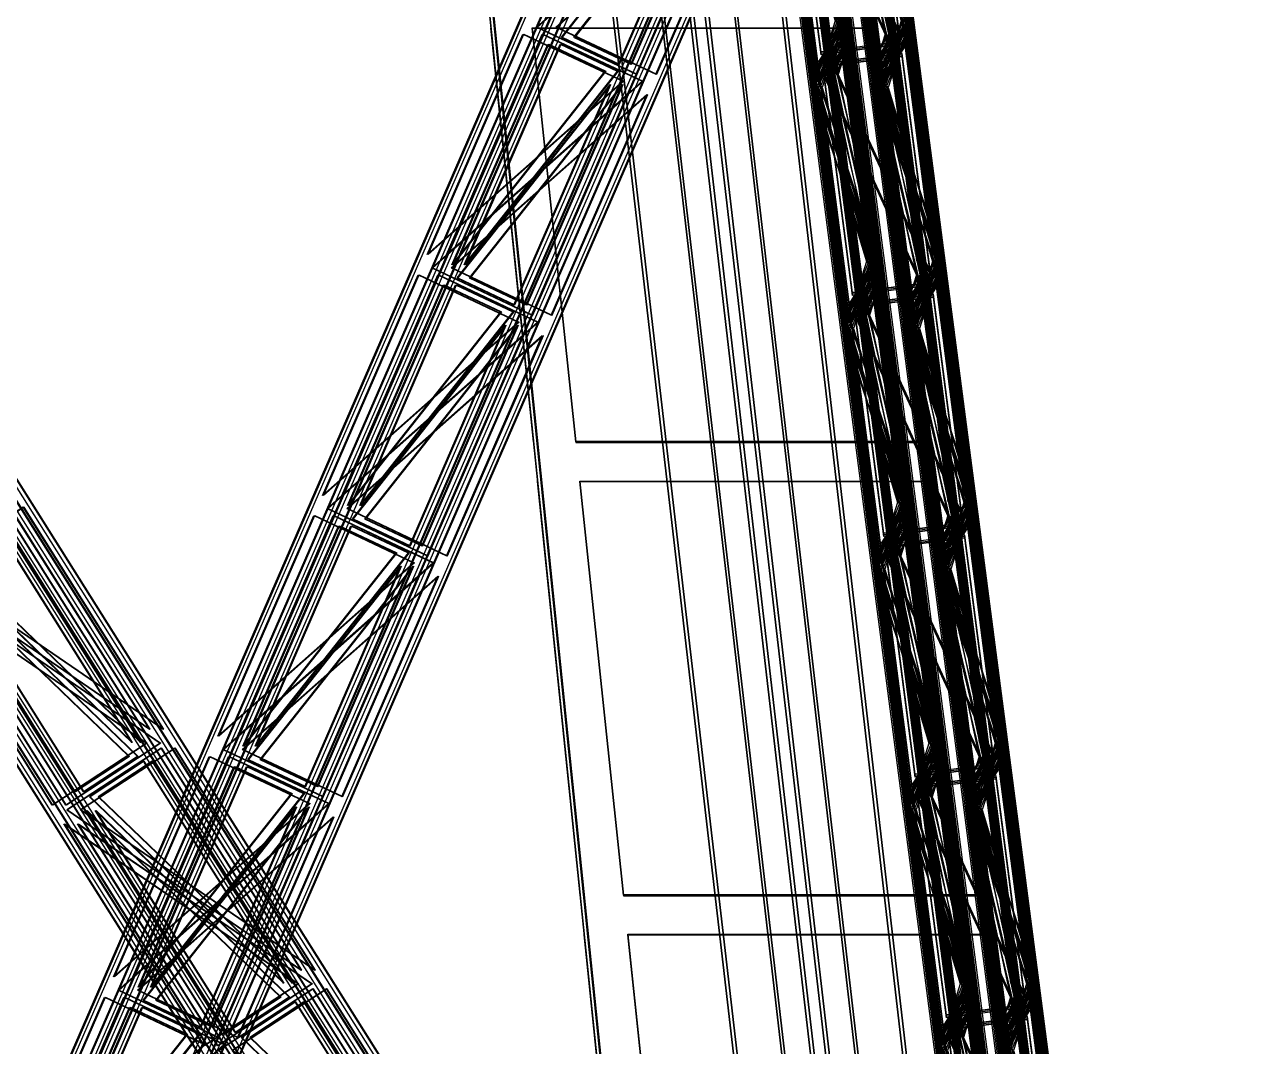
# Model space of a CAD drawing. Header units: millimetres. Extents: x -48000 to 1060615, y -2000 to 333000.
# Drawn here: x 9499 to 14971, y 99368 to 103968 of the extents above; entities that cross this region are included whole.
import ezdxf

# ---------------------------------------------------------------- set-up
doc = ezdxf.new("R2010")
doc.units = ezdxf.units.MM
doc.layers.add('D-STR-STRC', color=7, linetype='Continuous', lineweight=25)

msp = doc.modelspace()

# ---------------------------------------------------------------- linework, layer by layer
at = {"layer": 'D-STR-STRC'}
for points in [[(14906.58, 93173.03), (14379.35, 92826.97), (6195.96, 105826.97), (6723.19, 106173.03)], [(14909.81, 93173.03), (14382.59, 92826.97), (6199.2, 105826.97), (6726.43, 106173.03)], [(14968.11, 93173.03), (14440.88, 92826.97), (6257.5, 105826.97), (6784.72, 106173.03)], [(14971.35, 93173.03), (14444.12, 92826.97), (6260.74, 105826.97), (6787.96, 106173.03)], [(14573.15, 93173.03), (14464.17, 92826.97), (12772.75, 105826.97), (12881.72, 106173.03)], [(14588.82, 93173.03), (14479.84, 92826.97), (12788.42, 105826.97), (12897.39, 106173.03)], [(14870.85, 93173.03), (14761.88, 92826.97), (13070.46, 105826.97), (13179.43, 106173.03)], [(14886.52, 93173.03), (14777.55, 92826.97), (13086.13, 105826.97), (13195.1, 106173.03)], [(7012.57, 93132.14), (7570.95, 92867.86), (13217.2, 105867.86), (12658.82, 106132.14)], [(7017.17, 93132.14), (7575.54, 92867.86), (13221.79, 105867.86), (12663.42, 106132.14)], [(7099.81, 93132.14), (7658.18, 92867.86), (13304.43, 105867.86), (12746.06, 106132.14)], [(7104.4, 93132.14), (7662.77, 92867.86), (13309.02, 105867.86), (12750.65, 106132.14)], [(14605.71, 93132.14), (14438.44, 92867.86), (12747.02, 105867.86), (12914.29, 106132.14)], [(14592.21, 93146.75), (14448.82, 92853.25), (12757.4, 105853.25), (12900.79, 106146.75)], [(14621.04, 93132.14), (14453.77, 92867.86), (12762.35, 105867.86), (12929.62, 106132.14)], [(14581.64, 93160.39), (14457.24, 92839.61), (12765.82, 105839.61), (12890.21, 106160.39)], [(14607.7, 93146.75), (14464.3, 92853.25), (12772.88, 105853.25), (12916.27, 106146.75)], [(14597.23, 93160.39), (14472.83, 92839.61), (12781.41, 105839.61), (12905.8, 106160.39)], [(14896.93, 93132.14), (14729.66, 92867.86), (13038.23, 105867.86), (13205.5, 106132.14)], [(14886.39, 93146.75), (14743, 92853.25), (13051.58, 105853.25), (13194.97, 106146.75)], [(14912.25, 93132.14), (14744.98, 92867.86), (13053.56, 105867.86), (13220.83, 106132.14)], [(14877.87, 93160.39), (14753.47, 92839.61), (13062.05, 105839.61), (13186.44, 106160.39)], [(14901.88, 93146.75), (14758.48, 92853.25), (13067.06, 105853.25), (13210.45, 106146.75)], [(14893.46, 93160.39), (14769.06, 92839.61), (13077.64, 105839.61), (13202.03, 106160.39)], [(14827.09, 93113.55), (14481.1, 92886.45), (6297.71, 105886.45), (6643.7, 106113.55)], [(14830.33, 93113.55), (14484.34, 92886.45), (6300.95, 105886.45), (6646.94, 106113.55)], [(14866.36, 93113.55), (14520.37, 92886.45), (6336.98, 105886.45), (6682.97, 106113.55)], [(14869.6, 93113.55), (14523.61, 92886.45), (6340.22, 105886.45), (6686.21, 106113.55)], [(7124.33, 93086.72), (7490.76, 92913.28), (13137.01, 105913.28), (12770.58, 106086.72)], [(7128.92, 93086.72), (7495.35, 92913.28), (13141.6, 105913.28), (12775.17, 106086.72)], [(7180, 93086.72), (7546.43, 92913.28), (13192.68, 105913.28), (12826.25, 106086.72)], [(7184.59, 93086.72), (7551.02, 92913.28), (13197.27, 105913.28), (12830.84, 106086.72)], [(14266.66, 97922.7), (12217.92, 97922.7), (11379.41, 106080.58), (13213.32, 106080.58)], [(14266.66, 97921.06), (12217.92, 97921.06), (11379.41, 106078.94), (13213.32, 106078.94)], [(12217.92, 97919.01), (14266.66, 97919.01), (13213.32, 106076.89), (11379.41, 106076.89)], [(12233.84, 97922.7), (12233.84, 97922.7), (11395.32, 106080.58), (11395.32, 106080.58)], [(14629.65, 93086.72), (14519.88, 92913.28), (12828.46, 105913.28), (12938.23, 106086.72)], [(14620.79, 93096.3), (14526.69, 92903.7), (12835.27, 105903.7), (12929.37, 106096.3)], [(14613.85, 93105.26), (14532.21, 92894.74), (12840.79, 105894.74), (12922.43, 106105.26)], [(14644.98, 93086.72), (14535.21, 92913.28), (12843.78, 105913.28), (12953.55, 106086.72)], [(14608.28, 93113.55), (14536.77, 92886.45), (12845.34, 105886.45), (12916.85, 106113.55)], [(14636.27, 93096.3), (14542.17, 92903.7), (12850.75, 105903.7), (12944.85, 106096.3)], [(14629.44, 93105.26), (14547.81, 92894.74), (12856.38, 105894.74), (12938.02, 106105.26)], [(14623.95, 93113.55), (14552.43, 92886.45), (12861.01, 105886.45), (12932.52, 106113.55)], [(14815.49, 93086.72), (14705.72, 92913.28), (13014.3, 105913.28), (13124.07, 106086.72)], [(14808.52, 93096.3), (14714.42, 92903.7), (13023, 105903.7), (13117.1, 106096.3)], [(14830.82, 93086.72), (14721.05, 92913.28), (13029.62, 105913.28), (13139.39, 106086.72)], [(14802.89, 93105.26), (14721.26, 92894.74), (13029.83, 105894.74), (13111.47, 106105.26)], [(14798.26, 93113.55), (14726.75, 92886.45), (13035.33, 105886.45), (13106.84, 106113.55)], [(14824.01, 93096.3), (14729.91, 92903.7), (13038.48, 105903.7), (13132.58, 106096.3)], [(14818.48, 93105.26), (14736.85, 92894.74), (13045.42, 105894.74), (13127.06, 106105.26)], [(14813.93, 93113.55), (14742.42, 92886.45), (13050.99, 105886.45), (13122.51, 106113.55)], [(14250.79, 97919.01), (14250.79, 97919.01), (13197.46, 106076.89), (13197.46, 106076.89)], [(12849.21, 97953.16), (13253.15, 98046.84), (12325.54, 106046.84), (11921.61, 105953.16)], [(13253.15, 98046.84), (12849.21, 97953.16), (11921.61, 105953.16), (12325.54, 106046.84)], [(13270.12, 98046.84), (13074.43, 98001.46), (12146.82, 106001.46), (12342.51, 106046.84)], [(13074.43, 98001.46), (13270.12, 98046.84), (12342.51, 106046.84), (12146.82, 106001.46)], [(13617, 98046.84), (13213.06, 97953.16), (12285.45, 105953.16), (12689.39, 106046.84)], [(13213.06, 97953.16), (13617, 98046.84), (12689.39, 106046.84), (12285.45, 105953.16)], [(13253.15, 98046.84), (13270.12, 98046.84), (12342.51, 106046.84), (12325.54, 106046.84)], [(13270.12, 98046.84), (13253.15, 98046.84), (12325.54, 106046.84), (12342.51, 106046.84)], [(13404.34, 98001.46), (13600.03, 98046.84), (12672.42, 106046.84), (12476.73, 106001.46)], [(13600.03, 98046.84), (13404.34, 98001.46), (12476.73, 106001.46), (12672.42, 106046.84)], [(13600.03, 98046.84), (13617, 98046.84), (12689.39, 106046.84), (12672.42, 106046.84)], [(13617, 98046.84), (13600.03, 98046.84), (12672.42, 106046.84), (12689.39, 106046.84)], [(14893.52, 93035.41), (14457.18, 92978.87), (12765.76, 105978.87), (13202.09, 106035.41)], [(14893.52, 93035.41), (14457.18, 92978.87), (12765.76, 105978.87), (13202.09, 106035.41)], [(14893.52, 93034.37), (14457.18, 92977.84), (12765.76, 105977.84), (13202.09, 106034.37)], [(14893.52, 93034.37), (14457.18, 92977.84), (12765.76, 105977.84), (13202.09, 106034.37)], [(14893.51, 93028.38), (14457.19, 92971.62), (12765.76, 105971.62), (13202.09, 106028.38)], [(14893.52, 93022.16), (14457.18, 92965.63), (12765.76, 105965.63), (13202.09, 106022.16)], [(14893.52, 93022.16), (14457.18, 92965.63), (12765.76, 105965.63), (13202.09, 106022.16)], [(14893.52, 93021.13), (14457.18, 92964.59), (12765.76, 105964.59), (13202.09, 106021.13)], [(14893.52, 93021.13), (14457.18, 92964.59), (12765.76, 105964.59), (13202.09, 106021.13)], [(12866.18, 97953.16), (12849.21, 97953.16), (11921.61, 105953.16), (11938.58, 105953.16)], [(12849.21, 97953.16), (12866.18, 97953.16), (11938.58, 105953.16), (11921.61, 105953.16)], [(13061.87, 97998.54), (12866.18, 97953.16), (11938.58, 105953.16), (12134.26, 105998.54)], [(12866.18, 97953.16), (13061.87, 97998.54), (12134.26, 105998.54), (11938.58, 105953.16)], [(13391.78, 97998.54), (13061.87, 97998.54), (12134.26, 105998.54), (12464.17, 105998.54)], [(13061.87, 97998.54), (13391.78, 97998.54), (12464.17, 105998.54), (12134.26, 105998.54)], [(13074.43, 98001.46), (13404.34, 98001.46), (12476.73, 106001.46), (12146.82, 106001.46)], [(13404.34, 98001.46), (13074.43, 98001.46), (12146.82, 106001.46), (12476.73, 106001.46)], [(13196.09, 97953.16), (13391.78, 97998.54), (12464.17, 105998.54), (12268.48, 105953.16)], [(13391.78, 97998.54), (13196.09, 97953.16), (12268.48, 105953.16), (12464.17, 105998.54)], [(13213.06, 97953.16), (13196.09, 97953.16), (12268.48, 105953.16), (12285.45, 105953.16)], [(13196.09, 97953.16), (13213.06, 97953.16), (12285.45, 105953.16), (12268.48, 105953.16)], [(13435, 103935.35), (13306.92, 104919.72), (12994.54, 104879.25)], [(13435, 103935.35), (13306.92, 104919.72), (12994.54, 104879.25)], [(13435, 103934.31), (13306.92, 104918.68), (12994.54, 104878.21)], [(13435, 103934.31), (13306.92, 104918.68), (12994.54, 104878.21)], [(13434.97, 103928.45), (13306.92, 104912.62), (12994.55, 104871.98)], [(13435, 103922.1), (13306.92, 104906.48), (12994.54, 104866.01)], [(13435, 103922.1), (13306.92, 104906.48), (12994.54, 104866.01)], [(13435, 103921.06), (13306.92, 104905.44), (12994.54, 104864.97)], [(13435, 103921.06), (13306.92, 104905.44), (12994.54, 104864.97)], [(13396.16, 103885.03), (13083.79, 103844.56), (12955.71, 104828.94)], [(13396.16, 103885.03), (13083.79, 103844.56), (12955.71, 104828.94)], [(13396.16, 103883.99), (13083.79, 103843.52), (12955.71, 104827.9)], [(13396.16, 103883.99), (13083.79, 103843.52), (12955.71, 104827.9)], [(13396.16, 103871.79), (13083.79, 103831.32), (12955.71, 104815.69)], [(13396.16, 103871.79), (13083.79, 103831.32), (12955.71, 104815.69)], [(13396.16, 103870.75), (13083.79, 103830.28), (12955.71, 104814.65)], [(13396.16, 103870.75), (13083.79, 103830.28), (12955.71, 104814.65)], [(13396.15, 103878.02), (13083.79, 103837.38), (12955.74, 104821.55)], [(11914.57, 103910), (12171.95, 103788.18), (12602.91, 104780.44)], [(11919.16, 103910), (12176.54, 103788.18), (12607.5, 104780.44)], [(11970.24, 103910), (12227.62, 103788.18), (12658.58, 104780.44)], [(11974.84, 103910), (12232.21, 103788.18), (12663.17, 104780.44)], [(13194.66, 103910), (13117.56, 103788.18), (12988.45, 104780.44)], [(13189.05, 103915.09), (13122.95, 103779.81), (12993.56, 104774.28)], [(13184.71, 103919.78), (13127.37, 103771.92), (12997.68, 104768.72)], [(13181.28, 103924.06), (13131.05, 103764.54), (13001.04, 104763.76)], [(13209.98, 103910), (13132.88, 103788.18), (13003.78, 104780.44)], [(13204.53, 103915.09), (13138.44, 103779.81), (13009.05, 104774.28)], [(13200.3, 103919.78), (13142.96, 103771.92), (13013.27, 104768.72)], [(13196.94, 103924.06), (13146.72, 103764.54), (13016.71, 104763.76)], [(13380.5, 103910), (13303.4, 103788.18), (13174.29, 104780.44)], [(13376.78, 103915.09), (13310.69, 103779.81), (13181.3, 104774.28)], [(13373.75, 103919.78), (13316.42, 103771.92), (13186.72, 104768.72)], [(13395.82, 103910), (13318.72, 103788.18), (13189.62, 104780.44)], [(13371.26, 103924.06), (13321.03, 103764.54), (13191.02, 104763.76)], [(13392.26, 103915.09), (13326.17, 103779.81), (13196.78, 104774.28)], [(13389.35, 103919.78), (13332.01, 103771.92), (13202.31, 104768.72)], [(13386.93, 103924.06), (13336.7, 103764.54), (13206.69, 104763.76)], [(11802.82, 103955.42), (12252.13, 103742.76), (12683.1, 104735.01)], [(11807.41, 103955.42), (12256.73, 103742.76), (12687.69, 104735.01)], [(11890.06, 103955.42), (12339.37, 103742.76), (12770.34, 104735.01)], [(11894.65, 103955.42), (12343.96, 103742.76), (12774.93, 104735.01)], [(13170.72, 103955.42), (13036.12, 103742.76), (12907.02, 104735.01)], [(13160.47, 103965.54), (13045.08, 103729.37), (12915.69, 104723.83)], [(13186.05, 103955.42), (13051.45, 103742.76), (12922.34, 104735.01)], [(13152.5, 103974.92), (13052.4, 103716.79), (12922.7, 104713.59)], [(13146.14, 103983.54), (13058.46, 103705.06), (12928.45, 104704.28)], [(13175.95, 103965.54), (13060.57, 103729.37), (12931.18, 104723.83)], [(13168.09, 103974.92), (13067.99, 103716.79), (12938.3, 104713.59)], [(13161.81, 103983.54), (13074.12, 103705.06), (12944.12, 104704.28)], [(13461.93, 103955.42), (13327.33, 103742.76), (13198.23, 104735.01)], [(13454.65, 103965.54), (13339.26, 103729.37), (13209.87, 104723.83)], [(13477.26, 103955.42), (13342.66, 103742.76), (13213.56, 104735.01)], [(13448.73, 103974.92), (13348.63, 103716.79), (13218.94, 104713.59)], [(13470.13, 103965.54), (13354.75, 103729.37), (13225.36, 104723.83)], [(13443.85, 103983.54), (13356.16, 103705.06), (13226.16, 104704.28)], [(13464.32, 103974.92), (13364.22, 103716.79), (13234.53, 104713.59)], [(13459.52, 103983.54), (13371.83, 103705.06), (13241.82, 104704.28)], [(11789.52, 102088.93), (11789.52, 102088.93), (11598.17, 103950.54), (11598.17, 103950.54)], [(11805.44, 102090.57), (11805.44, 102090.57), (11614.09, 103952.17), (11614.09, 103952.17)], [(11979.86, 102088.67), (13538.23, 102088.67), (13302.61, 103950.8), (11783.65, 103950.8)], [(11979.86, 102086.62), (13538.23, 102086.62), (13302.61, 103948.75), (11783.65, 103948.75)], [(13538.2, 102090.57), (11979.83, 102090.57), (11783.68, 103952.17), (13302.64, 103952.17)], [(13538.2, 102088.93), (11979.83, 102088.93), (11783.68, 103950.54), (13302.64, 103950.54)], [(13306.3, 102942.83), (13176.91, 103937.3), (13061.53, 103701.13)], [(13297.13, 102953.08), (13167.44, 103949.88), (13067.34, 103691.75)], [(13289.83, 102962.39), (13159.83, 103961.6), (13072.14, 103683.13)], [(13321.78, 102942.83), (13192.39, 103937.3), (13077.01, 103701.13)], [(13312.72, 102953.08), (13183.03, 103949.88), (13082.93, 103691.75)], [(13305.5, 102962.39), (13175.49, 103961.6), (13087.81, 103683.13)], [(13600.48, 102942.83), (13471.09, 103937.3), (13355.7, 103701.13)], [(13593.36, 102953.08), (13463.67, 103949.88), (13363.57, 103691.75)], [(13587.54, 102962.39), (13457.53, 103961.6), (13369.84, 103683.13)], [(13615.96, 102942.83), (13486.57, 103937.3), (13371.19, 103701.13)], [(13608.95, 102953.08), (13479.26, 103949.88), (13379.16, 103691.75)], [(13603.21, 102962.39), (13473.2, 103961.6), (13385.51, 103683.13)], [(13712.67, 102086.62), (13712.67, 102086.62), (13472.24, 103948.75), (13472.24, 103948.75)], [(13728.54, 102088.67), (13728.54, 102088.67), (13488.11, 103950.8), (13488.11, 103950.8)], [(11310.84, 102931.65), (11741.8, 103923.91), (12191.12, 103711.25)], [(11315.43, 102931.65), (11746.39, 103923.91), (12195.71, 103711.25)], [(11398.08, 102931.65), (11829.04, 103923.91), (12278.35, 103711.25)], [(11402.67, 102931.65), (11833.63, 103923.91), (12282.95, 103711.25)], [(11422.59, 102886.23), (11853.56, 103878.49), (12110.93, 103756.67)], [(11427.18, 102886.23), (11858.15, 103878.49), (12115.52, 103756.67)], [(11478.26, 102886.23), (11909.23, 103878.49), (12166.6, 103756.67)], [(11482.86, 102886.23), (11913.82, 103878.49), (12171.19, 103756.67)], [(13318.1, 102931.65), (13189, 103923.91), (13054.4, 103711.25)], [(13333.43, 102931.65), (13204.32, 103923.91), (13069.73, 103711.25)], [(13342.04, 102886.23), (13212.93, 103878.49), (13135.83, 103756.67)], [(13334.88, 102892.39), (13205.49, 103886.86), (13139.39, 103751.57)], [(13329.34, 102897.94), (13199.65, 103894.75), (13142.31, 103746.88)], [(13324.97, 102902.91), (13194.96, 103902.12), (13144.73, 103742.61)], [(13357.36, 102886.23), (13228.26, 103878.49), (13151.16, 103756.67)], [(13350.36, 102892.39), (13220.97, 103886.86), (13154.88, 103751.57)], [(13344.94, 102897.94), (13215.24, 103894.75), (13157.9, 103746.88)], [(13340.63, 102902.91), (13210.63, 103902.12), (13160.4, 103742.61)], [(13527.88, 102886.23), (13398.78, 103878.49), (13321.67, 103756.67)], [(13522.61, 102892.39), (13393.22, 103886.86), (13327.13, 103751.57)], [(13518.39, 102897.94), (13388.69, 103894.75), (13331.35, 103746.88)], [(13514.95, 102902.91), (13384.94, 103902.12), (13334.71, 103742.61)], [(13543.2, 102886.23), (13414.1, 103878.49), (13337, 103756.67)], [(13538.09, 102892.39), (13408.7, 103886.86), (13342.61, 103751.57)], [(13609.31, 102931.65), (13480.21, 103923.91), (13345.61, 103711.25)], [(13533.98, 102897.94), (13404.28, 103894.75), (13346.95, 103746.88)], [(13530.62, 102902.91), (13400.61, 103902.12), (13350.38, 103742.61)], [(13624.64, 102931.65), (13495.54, 103923.91), (13360.94, 103711.25)], [(13575.95, 102852.01), (13447.87, 103836.39), (13135.49, 103795.92)], [(13575.95, 102852.01), (13447.87, 103836.39), (13135.49, 103795.92)], [(13575.95, 102850.97), (13447.87, 103835.35), (13135.49, 103794.88)], [(13575.95, 102850.97), (13447.87, 103835.35), (13135.49, 103794.88)], [(13575.95, 102838.77), (13447.87, 103823.14), (13135.49, 103782.67)], [(13575.95, 102838.77), (13447.87, 103823.14), (13135.49, 103782.67)], [(13575.95, 102837.73), (13447.87, 103822.11), (13135.49, 103781.63)], [(13575.95, 102837.73), (13447.87, 103822.11), (13135.49, 103781.63)], [(13575.92, 102845.12), (13447.87, 103829.29), (13135.51, 103788.65)], [(13537.12, 102801.7), (13224.74, 102761.23), (13096.66, 103745.6)], [(13537.12, 102801.7), (13224.74, 102761.23), (13096.66, 103745.6)], [(13537.12, 102800.66), (13224.74, 102760.19), (13096.66, 103744.56)], [(13537.12, 102800.66), (13224.74, 102760.19), (13096.66, 103744.56)], [(13537.12, 102788.46), (13224.74, 102747.98), (13096.66, 103732.36)], [(13537.12, 102788.46), (13224.74, 102747.98), (13096.66, 103732.36)], [(13537.12, 102787.42), (13224.74, 102746.95), (13096.66, 103731.32)], [(13537.12, 102787.42), (13224.74, 102746.95), (13096.66, 103731.32)], [(13537.1, 102794.69), (13224.74, 102754.05), (13096.69, 103738.22)], [(11444.05, 102826.66), (11701.43, 102704.85), (12132.39, 103697.1)], [(11448.64, 102826.66), (11706.02, 102704.85), (12136.98, 103697.1)], [(11499.72, 102826.66), (11757.1, 102704.85), (12188.06, 103697.1)], [(11504.32, 102826.66), (11761.69, 102704.85), (12192.65, 103697.1)], [(13335.61, 102826.66), (13258.51, 102704.85), (13129.41, 103697.1)], [(13330, 102831.76), (13263.9, 102696.48), (13134.51, 103690.95)], [(13325.66, 102836.45), (13268.33, 102688.59), (13138.63, 103685.39)], [(13322.23, 102840.72), (13272, 102681.21), (13141.99, 103680.42)], [(13350.94, 102826.66), (13273.83, 102704.85), (13144.73, 103697.1)], [(13345.48, 102831.76), (13279.39, 102696.48), (13150, 103690.95)], [(13341.26, 102836.45), (13283.92, 102688.59), (13154.22, 103685.39)], [(13337.9, 102840.72), (13287.67, 102681.21), (13157.66, 103680.42)], [(13521.45, 102826.66), (13444.35, 102704.85), (13315.25, 103697.1)], [(13517.73, 102831.76), (13451.64, 102696.48), (13322.25, 103690.95)], [(13514.71, 102836.45), (13457.37, 102688.59), (13327.67, 103685.39)], [(13536.78, 102826.66), (13459.68, 102704.85), (13330.57, 103697.1)], [(13512.21, 102840.72), (13461.98, 102681.21), (13331.98, 103680.42)], [(13533.22, 102831.76), (13467.12, 102696.48), (13337.73, 103690.95)], [(13530.3, 102836.45), (13472.96, 102688.59), (13343.27, 103685.39)], [(13527.88, 102840.72), (13477.65, 102681.21), (13347.64, 103680.42)], [(11332.3, 102872.09), (11781.61, 102659.42), (12212.58, 103651.68)], [(11336.89, 102872.09), (11786.2, 102659.42), (12217.17, 103651.68)], [(11419.54, 102872.09), (11868.85, 102659.42), (12299.81, 103651.68)], [(11424.13, 102872.09), (11873.44, 102659.42), (12304.41, 103651.68)], [(13311.67, 102872.09), (13177.07, 102659.42), (13047.97, 103651.68)], [(13301.42, 102882.21), (13186.04, 102646.03), (13056.65, 103640.5)], [(13327, 102872.09), (13192.4, 102659.42), (13063.3, 103651.68)], [(13293.45, 102891.58), (13193.35, 102633.45), (13063.66, 103630.25)], [(13287.1, 102900.2), (13199.41, 102621.73), (13069.4, 103620.94)], [(13316.9, 102882.21), (13201.52, 102646.03), (13072.13, 103640.5)], [(13309.04, 102891.58), (13208.94, 102633.45), (13079.25, 103630.25)], [(13302.76, 102900.2), (13215.08, 102621.73), (13085.07, 103620.94)], [(13602.88, 102872.09), (13468.29, 102659.42), (13339.18, 103651.68)], [(13595.6, 102882.21), (13480.22, 102646.03), (13350.83, 103640.5)], [(13618.21, 102872.09), (13483.61, 102659.42), (13354.51, 103651.68)], [(13589.68, 102891.58), (13489.58, 102633.45), (13359.89, 103630.25)], [(13611.08, 102882.21), (13495.7, 102646.03), (13366.31, 103640.5)], [(13584.8, 102900.2), (13497.11, 102621.73), (13367.11, 103620.94)], [(13605.27, 102891.58), (13505.17, 102633.45), (13375.48, 103630.25)], [(13600.47, 102900.2), (13512.78, 102621.73), (13382.78, 103620.94)], [(10840.32, 101848.32), (11271.28, 102840.58), (11720.6, 102627.91)], [(10844.91, 101848.32), (11275.87, 102840.58), (11725.19, 102627.91)], [(10927.56, 101848.32), (11358.52, 102840.58), (11807.83, 102627.91)], [(10932.15, 101848.32), (11363.11, 102840.58), (11812.43, 102627.91)], [(13459.05, 101848.32), (13329.95, 102840.58), (13195.35, 102627.91)], [(13447.25, 101859.5), (13317.86, 102853.97), (13202.48, 102617.79)], [(13438.08, 101869.75), (13308.39, 102866.55), (13208.29, 102608.42)], [(13474.38, 101848.32), (13345.28, 102840.58), (13210.68, 102627.91)], [(13430.79, 101879.06), (13300.78, 102878.27), (13213.09, 102599.8)], [(13462.74, 101859.5), (13333.35, 102853.97), (13217.96, 102617.79)], [(13453.67, 101869.75), (13323.98, 102866.55), (13223.88, 102608.42)], [(13446.45, 101879.06), (13316.45, 102878.27), (13228.76, 102599.8)], [(13750.27, 101848.32), (13621.16, 102840.58), (13486.56, 102627.91)], [(13741.43, 101859.5), (13612.04, 102853.97), (13496.66, 102617.79)], [(13765.59, 101848.32), (13636.49, 102840.58), (13501.89, 102627.91)], [(13734.31, 101869.75), (13604.62, 102866.55), (13504.52, 102608.42)], [(13728.49, 101879.06), (13598.49, 102878.27), (13510.8, 102599.8)], [(13756.92, 101859.5), (13627.53, 102853.97), (13512.14, 102617.79)], [(13749.91, 101869.75), (13620.21, 102866.55), (13520.11, 102608.42)], [(13744.16, 101879.06), (13614.15, 102878.27), (13526.47, 102599.8)], [(10952.07, 101802.9), (11383.04, 102795.15), (11640.41, 102673.34)], [(10956.66, 101802.9), (11387.63, 102795.15), (11645, 102673.34)], [(11007.74, 101802.9), (11438.71, 102795.15), (11696.08, 102673.34)], [(11012.33, 101802.9), (11443.3, 102795.15), (11700.67, 102673.34)], [(13482.99, 101802.9), (13353.89, 102795.15), (13276.79, 102673.34)], [(13475.83, 101809.05), (13346.44, 102803.52), (13280.35, 102668.24)], [(13470.3, 101814.61), (13340.6, 102811.41), (13283.26, 102663.55)], [(13465.92, 101819.58), (13335.91, 102818.79), (13285.68, 102659.28)], [(13498.32, 101802.9), (13369.21, 102795.15), (13292.11, 102673.34)], [(13491.31, 101809.05), (13361.92, 102803.52), (13295.83, 102668.24)], [(13485.89, 101814.61), (13356.19, 102811.41), (13298.86, 102663.55)], [(13481.59, 101819.58), (13351.58, 102818.79), (13301.35, 102659.28)], [(13668.83, 101802.9), (13539.73, 102795.15), (13462.63, 102673.34)], [(13663.56, 101809.05), (13534.17, 102803.52), (13468.08, 102668.24)], [(13659.34, 101814.61), (13529.65, 102811.41), (13472.31, 102663.55)], [(13655.9, 101819.58), (13525.89, 102818.79), (13475.66, 102659.28)], [(13684.16, 101802.9), (13555.05, 102795.15), (13477.95, 102673.34)], [(13679.05, 101809.05), (13549.66, 102803.52), (13483.56, 102668.24)], [(13674.93, 101814.61), (13545.24, 102811.41), (13487.9, 102663.55)], [(13671.57, 101819.58), (13541.56, 102818.79), (13491.33, 102659.28)], [(13716.9, 101768.68), (13588.82, 102753.05), (13276.45, 102712.58)], [(13716.9, 101768.68), (13588.82, 102753.05), (13276.45, 102712.58)], [(13716.9, 101767.64), (13588.82, 102752.02), (13276.45, 102711.54)], [(13716.9, 101767.64), (13588.82, 102752.02), (13276.45, 102711.54)], [(13716.9, 101755.44), (13588.82, 102739.81), (13276.45, 102699.34)], [(13716.9, 101755.44), (13588.82, 102739.81), (13276.45, 102699.34)], [(13716.9, 101754.4), (13588.82, 102738.77), (13276.45, 102698.3)], [(13716.9, 101754.4), (13588.82, 102738.77), (13276.45, 102698.3)], [(13716.87, 101761.78), (13588.82, 102745.95), (13276.46, 102705.31)], [(10973.53, 101743.33), (11230.91, 101621.51), (11661.87, 102613.77)], [(10978.12, 101743.33), (11235.5, 101621.51), (11666.46, 102613.77)], [(11029.2, 101743.33), (11286.58, 101621.51), (11717.54, 102613.77)], [(11033.79, 101743.33), (11291.17, 101621.51), (11722.13, 102613.77)], [(13678.07, 101718.37), (13365.69, 101677.89), (13237.61, 102662.27)], [(13678.07, 101718.37), (13365.69, 101677.89), (13237.61, 102662.27)], [(13678.07, 101717.33), (13365.69, 101676.86), (13237.61, 102661.23)], [(13678.07, 101717.33), (13365.69, 101676.86), (13237.61, 102661.23)], [(13678.07, 101705.12), (13365.69, 101664.65), (13237.61, 102649.03)], [(13678.07, 101705.12), (13365.69, 101664.65), (13237.61, 102649.03)], [(13678.07, 101704.08), (13365.69, 101663.61), (13237.61, 102647.99)], [(13678.07, 101704.08), (13365.69, 101663.61), (13237.61, 102647.99)], [(13678.06, 101711.35), (13365.69, 101670.71), (13237.64, 102654.88)], [(13476.56, 101743.33), (13399.46, 101621.51), (13270.36, 102613.77)], [(13491.89, 101743.33), (13414.79, 101621.51), (13285.68, 102613.77)], [(13662.4, 101743.33), (13585.3, 101621.51), (13456.2, 102613.77)], [(13677.73, 101743.33), (13600.63, 101621.51), (13471.52, 102613.77)], [(10861.78, 101788.75), (11311.09, 101576.09), (11742.06, 102568.35)], [(10866.37, 101788.75), (11315.68, 101576.09), (11746.65, 102568.35)], [(10949.02, 101788.75), (11398.33, 101576.09), (11829.29, 102568.35)], [(10953.61, 101788.75), (11402.92, 101576.09), (11833.89, 102568.35)], [(13452.62, 101788.75), (13318.02, 101576.09), (13188.92, 102568.35)], [(13467.95, 101788.75), (13333.35, 101576.09), (13204.25, 102568.35)], [(13470.95, 101748.43), (13404.86, 101613.14), (13275.47, 102607.61)], [(13466.62, 101753.12), (13409.28, 101605.25), (13279.58, 102602.06)], [(13463.18, 101757.39), (13412.95, 101597.88), (13282.94, 102597.09)], [(13486.43, 101748.43), (13420.34, 101613.14), (13290.95, 102607.61)], [(13482.21, 101753.12), (13424.87, 101605.25), (13295.17, 102602.06)], [(13478.85, 101757.39), (13428.62, 101597.88), (13298.61, 102597.09)], [(13658.68, 101748.43), (13592.59, 101613.14), (13463.2, 102607.61)], [(13655.66, 101753.12), (13598.32, 101605.25), (13468.63, 102602.06)], [(13653.16, 101757.39), (13602.94, 101597.88), (13472.93, 102597.09)], [(13674.17, 101748.43), (13608.07, 101613.14), (13478.68, 102607.61)], [(13743.84, 101788.75), (13609.24, 101576.09), (13480.14, 102568.35)], [(13671.25, 101753.12), (13613.91, 101605.25), (13484.22, 102602.06)], [(13668.83, 101757.39), (13618.6, 101597.88), (13488.6, 102597.09)], [(13759.16, 101788.75), (13624.56, 101576.09), (13495.46, 102568.35)], [(13442.37, 101798.87), (13326.99, 101562.7), (13197.6, 102557.17)], [(13434.4, 101808.25), (13334.3, 101550.12), (13204.61, 102546.92)], [(13428.05, 101816.87), (13340.36, 101538.4), (13210.35, 102537.61)], [(13457.86, 101798.87), (13342.47, 101562.7), (13213.08, 102557.17)], [(13449.99, 101808.25), (13349.89, 101550.12), (13220.2, 102546.92)], [(13443.72, 101816.87), (13356.03, 101538.4), (13226.02, 102537.61)], [(13736.55, 101798.87), (13621.17, 101562.7), (13491.78, 102557.17)], [(13730.63, 101808.25), (13630.53, 101550.12), (13500.84, 102546.92)], [(13752.04, 101798.87), (13636.65, 101562.7), (13507.26, 102557.17)], [(13725.76, 101816.87), (13638.07, 101538.4), (13508.06, 102537.61)], [(13746.22, 101808.25), (13646.12, 101550.12), (13516.43, 102546.92)], [(13741.42, 101816.87), (13653.74, 101538.4), (13523.73, 102537.61)], [(11999.15, 100049.46), (11999.15, 100049.46), (11807.8, 101911.07), (11807.8, 101911.07)], [(12015.07, 100051.1), (12015.07, 100051.1), (11823.72, 101912.7), (11823.72, 101912.7)], [(12194.76, 100049.2), (13796.29, 100049.2), (13560.67, 101911.33), (11998.55, 101911.33)], [(12194.76, 100047.15), (13796.29, 100047.15), (13560.67, 101909.28), (11998.55, 101909.28)], [(13796.26, 100051.1), (12194.73, 100051.1), (11998.58, 101912.7), (13560.7, 101912.7)], [(13796.26, 100049.46), (12194.73, 100049.46), (11998.58, 101911.07), (13560.7, 101911.07)], [(13976.01, 100047.15), (13976.01, 100047.15), (13735.57, 101909.28), (13735.57, 101909.28)], [(13991.88, 100049.2), (13991.88, 100049.2), (13751.44, 101911.33), (13751.44, 101911.33)], [(10061.59, 100795.72), (9432.6, 101794.94), (9008.34, 101516.46)], [(10064.83, 100795.72), (9435.83, 101794.94), (9011.58, 101516.46)], [(10123.12, 100795.72), (9494.13, 101794.94), (9069.88, 101516.46)], [(10126.36, 100795.72), (9497.37, 101794.94), (9073.12, 101516.46)], [(13571.74, 100795.72), (13441.73, 101794.94), (13354.04, 101516.46)], [(13587.41, 100795.72), (13457.4, 101794.94), (13369.71, 101516.46)], [(13869.44, 100795.72), (13739.44, 101794.94), (13651.75, 101516.46)], [(13885.11, 100795.72), (13755.11, 101794.94), (13667.42, 101516.46)], [(10369.8, 100764.99), (10800.76, 101757.24), (11250.08, 101544.58)], [(10374.39, 100764.99), (10805.35, 101757.24), (11254.67, 101544.58)], [(10457.04, 100764.99), (10888, 101757.24), (11337.31, 101544.58)], [(10461.63, 100764.99), (10892.59, 101757.24), (11341.9, 101544.58)], [(13600, 100764.99), (13470.9, 101757.24), (13336.3, 101544.58)], [(13588.21, 100776.17), (13458.82, 101770.63), (13343.43, 101534.46)], [(13579.03, 100786.41), (13449.34, 101783.21), (13349.24, 101525.08)], [(13615.33, 100764.99), (13486.23, 101757.24), (13351.63, 101544.58)], [(13603.69, 100776.17), (13474.3, 101770.63), (13358.91, 101534.46)], [(13594.63, 100786.41), (13464.93, 101783.21), (13364.83, 101525.08)], [(13891.22, 100764.99), (13762.12, 101757.24), (13627.52, 101544.58)], [(13882.38, 100776.17), (13752.99, 101770.63), (13637.61, 101534.46)], [(13906.54, 100764.99), (13777.44, 101757.24), (13642.84, 101544.58)], [(13875.27, 100786.41), (13745.57, 101783.21), (13645.47, 101525.08)], [(13897.87, 100776.17), (13768.48, 101770.63), (13653.09, 101534.46)], [(13890.86, 100786.41), (13761.16, 101783.21), (13661.06, 101525.08)], [(9982.11, 100736.24), (9353.11, 101735.46), (9110.09, 101575.94)], [(9985.35, 100736.24), (9356.35, 101735.46), (9113.33, 101575.94)], [(10021.37, 100736.24), (9392.38, 101735.46), (9149.36, 101575.94)], [(10024.61, 100736.24), (9395.62, 101735.46), (9152.6, 101575.94)], [(10481.55, 100719.56), (10912.51, 101711.82), (11169.89, 101590)], [(10486.14, 100719.56), (10917.11, 101711.82), (11174.48, 101590)], [(10537.22, 100719.56), (10968.19, 101711.82), (11225.56, 101590)], [(10541.81, 100719.56), (10972.78, 101711.82), (11230.15, 101590)], [(13623.94, 100719.56), (13494.84, 101711.82), (13417.74, 101590)], [(13616.78, 100725.72), (13487.39, 101720.19), (13421.3, 101584.91)], [(13611.25, 100731.28), (13481.55, 101728.08), (13424.22, 101580.22)], [(13606.87, 100736.24), (13476.86, 101735.46), (13426.63, 101575.94)], [(13639.27, 100719.56), (13510.17, 101711.82), (13433.07, 101590)], [(13632.27, 100725.72), (13502.88, 101720.19), (13436.78, 101584.91)], [(13626.84, 100731.28), (13497.15, 101728.08), (13439.81, 101580.22)], [(13622.54, 100736.24), (13492.53, 101735.46), (13442.3, 101575.94)], [(13809.78, 100719.56), (13680.68, 101711.82), (13603.58, 101590)], [(13804.52, 100725.72), (13675.13, 101720.19), (13609.03, 101584.91)], [(13800.29, 100731.28), (13670.6, 101728.08), (13613.26, 101580.22)], [(13796.85, 100736.24), (13666.85, 101735.46), (13616.62, 101575.94)], [(13825.11, 100719.56), (13696.01, 101711.82), (13618.91, 101590)], [(13820, 100725.72), (13690.61, 101720.19), (13624.51, 101584.91)], [(13815.88, 100731.28), (13686.19, 101728.08), (13628.85, 101580.22)], [(13812.52, 100736.24), (13682.51, 101735.46), (13632.29, 101575.94)], [(13857.85, 100685.35), (13729.78, 101669.72), (13417.4, 101629.25)], [(13857.85, 100685.35), (13729.78, 101669.72), (13417.4, 101629.25)], [(13857.85, 100684.31), (13729.78, 101668.68), (13417.4, 101628.21)], [(13857.85, 100684.31), (13729.78, 101668.68), (13417.4, 101628.21)], [(13857.85, 100672.1), (13729.78, 101656.48), (13417.4, 101616.01)], [(13857.85, 100672.1), (13729.78, 101656.48), (13417.4, 101616.01)], [(13857.85, 100671.06), (13729.78, 101655.44), (13417.4, 101614.97)], [(13857.85, 100671.06), (13729.78, 101655.44), (13417.4, 101614.97)], [(13857.83, 100678.45), (13729.78, 101662.62), (13417.41, 101621.98)], [(13819.02, 100635.03), (13506.64, 100594.56), (13378.57, 101578.94)], [(13819.02, 100635.03), (13506.64, 100594.56), (13378.57, 101578.94)], [(13819.02, 100633.99), (13506.64, 100593.52), (13378.57, 101577.9)], [(13819.02, 100633.99), (13506.64, 100593.52), (13378.57, 101577.9)], [(10503.01, 100660), (10760.38, 100538.18), (11191.35, 101530.44)], [(10507.6, 100660), (10764.98, 100538.18), (11195.94, 101530.44)], [(10558.68, 100660), (10816.06, 100538.18), (11247.02, 101530.44)], [(10563.27, 100660), (10820.65, 100538.18), (11251.61, 101530.44)], [(13819.02, 100621.79), (13506.64, 100581.32), (13378.57, 101565.69)], [(13819.02, 100621.79), (13506.64, 100581.32), (13378.57, 101565.69)], [(13819.02, 100620.75), (13506.64, 100580.28), (13378.57, 101564.65)], [(13819.02, 100620.75), (13506.64, 100580.28), (13378.57, 101564.65)], [(13819.01, 100628.02), (13506.64, 100587.38), (13378.59, 101571.55)], [(13617.51, 100660), (13540.41, 100538.18), (13411.31, 101530.44)], [(13611.9, 100665.09), (13545.81, 100529.81), (13416.42, 101524.28)], [(13632.84, 100660), (13555.74, 100538.18), (13426.64, 101530.44)], [(13627.39, 100665.09), (13561.29, 100529.81), (13431.9, 101524.28)], [(13803.35, 100660), (13726.25, 100538.18), (13597.15, 101530.44)], [(13799.64, 100665.09), (13733.54, 100529.81), (13604.15, 101524.28)], [(13818.68, 100660), (13741.58, 100538.18), (13612.48, 101530.44)], [(13815.12, 100665.09), (13749.02, 100529.81), (13619.63, 101524.28)], [(9968.87, 100674.06), (9725.85, 100514.54), (9096.85, 101513.76)], [(9972.1, 100674.06), (9729.09, 100514.54), (9100.09, 101513.76)], [(10008.13, 100674.06), (9765.12, 100514.54), (9136.12, 101513.76)], [(10011.37, 100674.06), (9768.35, 100514.54), (9139.36, 101513.76)], [(10391.26, 100705.42), (10840.57, 100492.76), (11271.54, 101485.01)], [(10395.85, 100705.42), (10845.16, 100492.76), (11276.13, 101485.01)], [(10478.5, 100705.42), (10927.81, 100492.76), (11358.77, 101485.01)], [(10483.09, 100705.42), (10932.4, 100492.76), (11363.36, 101485.01)], [(13593.57, 100705.42), (13458.98, 100492.76), (13329.87, 101485.01)], [(13583.33, 100715.54), (13467.94, 100479.37), (13338.55, 101473.83)], [(13608.9, 100705.42), (13474.3, 100492.76), (13345.2, 101485.01)], [(13598.81, 100715.54), (13483.42, 100479.37), (13354.03, 101473.83)], [(13607.57, 100669.78), (13550.23, 100521.92), (13420.54, 101518.72)], [(13604.13, 100674.06), (13553.9, 100514.54), (13423.9, 101513.76)], [(13623.16, 100669.78), (13565.82, 100521.92), (13436.13, 101518.72)], [(13619.8, 100674.06), (13569.57, 100514.54), (13439.56, 101513.76)], [(13796.61, 100669.78), (13739.27, 100521.92), (13609.58, 101518.72)], [(13794.12, 100674.06), (13743.89, 100514.54), (13613.88, 101513.76)], [(13884.79, 100705.42), (13750.19, 100492.76), (13621.09, 101485.01)], [(13812.2, 100669.78), (13754.86, 100521.92), (13625.17, 101518.72)], [(13809.79, 100674.06), (13759.56, 100514.54), (13629.55, 101513.76)], [(13877.51, 100715.54), (13762.12, 100479.37), (13632.73, 101473.83)], [(13900.12, 100705.42), (13765.52, 100492.76), (13636.41, 101485.01)], [(13892.99, 100715.54), (13777.6, 100479.37), (13648.21, 101473.83)], [(10048.35, 100733.54), (9624.1, 100455.06), (8995.1, 101454.28)], [(10051.59, 100733.54), (9627.34, 100455.06), (8998.34, 101454.28)], [(10109.88, 100733.54), (9685.63, 100455.06), (9056.64, 101454.28)], [(10113.12, 100733.54), (9688.87, 100455.06), (9059.87, 101454.28)], [(13575.35, 100724.92), (13475.25, 100466.79), (13345.56, 101463.59)], [(13569, 100733.54), (13481.31, 100455.06), (13351.3, 101454.28)], [(13590.95, 100724.92), (13490.85, 100466.79), (13361.15, 101463.59)], [(13584.67, 100733.54), (13496.98, 100455.06), (13366.97, 101454.28)], [(13871.59, 100724.92), (13771.49, 100466.79), (13641.79, 101463.59)], [(13866.71, 100733.54), (13779.02, 100455.06), (13649.01, 101454.28)], [(13887.18, 100724.92), (13787.08, 100466.79), (13657.38, 101463.59)], [(13882.38, 100733.54), (13794.69, 100455.06), (13664.68, 101454.28)], [(10743.54, 99712.39), (10114.54, 100711.6), (9690.29, 100433.13)], [(10746.78, 99712.39), (10117.78, 100711.6), (9693.53, 100433.13)], [(10805.07, 99712.39), (10176.08, 100711.6), (9751.83, 100433.13)], [(10808.31, 99712.39), (10179.32, 100711.6), (9755.06, 100433.13)], [(13719.99, 99703.08), (13590.29, 100699.88), (13490.19, 100441.75)], [(13712.69, 99712.39), (13582.68, 100711.6), (13494.99, 100433.13)], [(13735.58, 99703.08), (13605.88, 100699.88), (13505.78, 100441.75)], [(13728.36, 99712.39), (13598.35, 100711.6), (13510.66, 100433.13)], [(14016.22, 99703.08), (13886.52, 100699.88), (13786.42, 100441.75)], [(14010.4, 99712.39), (13880.39, 100711.6), (13792.7, 100433.13)], [(14031.81, 99703.08), (13902.12, 100699.88), (13802.02, 100441.75)], [(14026.07, 99712.39), (13896.06, 100711.6), (13808.37, 100433.13)], [(10664.06, 99652.91), (10035.06, 100652.12), (9792.04, 100492.61)], [(10667.29, 99652.91), (10038.3, 100652.12), (9795.28, 100492.61)], [(10703.32, 99652.91), (10074.33, 100652.12), (9831.31, 100492.61)], [(10706.56, 99652.91), (10077.57, 100652.12), (9834.55, 100492.61)], [(9899.28, 99681.65), (10330.24, 100673.91), (10779.55, 100461.25)], [(9903.87, 99681.65), (10334.83, 100673.91), (10784.15, 100461.25)], [(9986.51, 99681.65), (10417.48, 100673.91), (10866.79, 100461.25)], [(9991.11, 99681.65), (10422.07, 100673.91), (10871.38, 100461.25)], [(13740.96, 99681.65), (13611.85, 100673.91), (13477.25, 100461.25)], [(13729.16, 99692.83), (13599.77, 100687.3), (13484.38, 100451.13)], [(13756.28, 99681.65), (13627.18, 100673.91), (13492.58, 100461.25)], [(13744.64, 99692.83), (13615.25, 100687.3), (13499.86, 100451.13)], [(13752.2, 99647.94), (13622.51, 100644.75), (13565.17, 100496.88)], [(13747.82, 99652.91), (13617.81, 100652.12), (13567.58, 100492.61)], [(13767.79, 99647.94), (13638.1, 100644.75), (13580.76, 100496.88)], [(13763.49, 99652.91), (13633.48, 100652.12), (13583.25, 100492.61)], [(13941.24, 99647.94), (13811.55, 100644.75), (13754.21, 100496.88)], [(13937.81, 99652.91), (13807.8, 100652.12), (13757.57, 100492.61)], [(14032.17, 99681.65), (13903.07, 100673.91), (13768.47, 100461.25)], [(13956.83, 99647.94), (13827.14, 100644.75), (13769.8, 100496.88)], [(13953.47, 99652.91), (13823.47, 100652.12), (13773.24, 100492.61)], [(14023.34, 99692.83), (13893.95, 100687.3), (13778.56, 100451.13)], [(14047.5, 99681.65), (13918.39, 100673.91), (13783.8, 100461.25)], [(14038.82, 99692.83), (13909.43, 100687.3), (13794.04, 100451.13)], [(10011.03, 99636.23), (10441.99, 100628.49), (10699.37, 100506.67)], [(10015.62, 99636.23), (10446.59, 100628.49), (10703.96, 100506.67)], [(10066.7, 99636.23), (10497.67, 100628.49), (10755.04, 100506.67)], [(10071.29, 99636.23), (10502.26, 100628.49), (10759.63, 100506.67)], [(13764.89, 99636.23), (13635.79, 100628.49), (13558.69, 100506.67)], [(13757.73, 99642.39), (13628.34, 100636.86), (13562.25, 100501.57)], [(13780.22, 99636.23), (13651.12, 100628.49), (13574.02, 100506.67)], [(13773.22, 99642.39), (13643.83, 100636.86), (13577.73, 100501.57)], [(13950.73, 99636.23), (13821.63, 100628.49), (13744.53, 100506.67)], [(13945.47, 99642.39), (13816.08, 100636.86), (13749.98, 100501.57)], [(13966.06, 99636.23), (13836.96, 100628.49), (13759.86, 100506.67)], [(13960.95, 99642.39), (13831.56, 100636.86), (13765.47, 100501.57)], [(13998.8, 99602.01), (13870.73, 100586.39), (13558.35, 100545.92)], [(13998.8, 99602.01), (13870.73, 100586.39), (13558.35, 100545.92)], [(13998.8, 99600.97), (13870.73, 100585.35), (13558.35, 100544.88)], [(13998.8, 99600.97), (13870.73, 100585.35), (13558.35, 100544.88)], [(13998.8, 99588.77), (13870.73, 100573.14), (13558.35, 100532.67)], [(13998.8, 99588.77), (13870.73, 100573.14), (13558.35, 100532.67)], [(13998.8, 99587.73), (13870.73, 100572.11), (13558.35, 100531.63)], [(13998.8, 99587.73), (13870.73, 100572.11), (13558.35, 100531.63)], [(13998.78, 99595.12), (13870.73, 100579.29), (13558.36, 100538.65)], [(13959.97, 99551.7), (13647.59, 99511.23), (13519.52, 100495.6)], [(13959.97, 99551.7), (13647.59, 99511.23), (13519.52, 100495.6)], [(13959.97, 99550.66), (13647.59, 99510.19), (13519.52, 100494.56)], [(13959.97, 99550.66), (13647.59, 99510.19), (13519.52, 100494.56)], [(13959.97, 99538.46), (13647.59, 99497.98), (13519.52, 100482.36)], [(13959.97, 99538.46), (13647.59, 99497.98), (13519.52, 100482.36)], [(13959.97, 99537.42), (13647.59, 99496.95), (13519.52, 100481.32)], [(13959.97, 99537.42), (13647.59, 99496.95), (13519.52, 100481.32)], [(13959.96, 99544.69), (13647.59, 99504.05), (13519.54, 100488.22)], [(10650.81, 99590.72), (10407.8, 99431.21), (9778.8, 100430.42)], [(10654.05, 99590.72), (10411.03, 99431.21), (9782.04, 100430.42)], [(10690.08, 99590.72), (10447.06, 99431.21), (9818.07, 100430.42)], [(10693.32, 99590.72), (10450.3, 99431.21), (9821.31, 100430.42)], [(10032.49, 99576.66), (10289.86, 99454.85), (10720.83, 100447.1)], [(10037.08, 99576.66), (10294.45, 99454.85), (10725.42, 100447.1)], [(10088.16, 99576.66), (10345.53, 99454.85), (10776.5, 100447.1)], [(10092.75, 99576.66), (10350.13, 99454.85), (10781.09, 100447.1)], [(13758.46, 99576.66), (13681.36, 99454.85), (13552.26, 100447.1)], [(13752.86, 99581.76), (13686.76, 99446.48), (13557.37, 100440.95)], [(13748.52, 99586.45), (13691.18, 99438.59), (13561.49, 100435.39)], [(13745.08, 99590.72), (13694.85, 99431.21), (13564.85, 100430.42)], [(13773.79, 99576.66), (13696.69, 99454.85), (13567.59, 100447.1)], [(13768.34, 99581.76), (13702.24, 99446.48), (13572.85, 100440.95)], [(13764.11, 99586.45), (13706.77, 99438.59), (13577.08, 100435.39)], [(13760.75, 99590.72), (13710.52, 99431.21), (13580.52, 100430.42)], [(13944.3, 99576.66), (13867.2, 99454.85), (13738.1, 100447.1)], [(13940.59, 99581.76), (13874.49, 99446.48), (13745.1, 100440.95)], [(13937.56, 99586.45), (13880.22, 99438.59), (13750.53, 100435.39)], [(13959.63, 99576.66), (13882.53, 99454.85), (13753.43, 100447.1)], [(13935.07, 99590.72), (13884.84, 99431.21), (13754.83, 100430.42)], [(13956.07, 99581.76), (13889.98, 99446.48), (13760.59, 100440.95)], [(13953.15, 99586.45), (13895.81, 99438.59), (13766.12, 100435.39)], [(13950.74, 99590.72), (13900.51, 99431.21), (13770.5, 100430.42)], [(10730.3, 99650.2), (10306.05, 99371.73), (9677.05, 100370.94)], [(10733.54, 99650.2), (10309.29, 99371.73), (9680.29, 100370.94)], [(10791.83, 99650.2), (10367.58, 99371.73), (9738.58, 100370.94)], [(10795.07, 99650.2), (10370.82, 99371.73), (9741.82, 100370.94)], [(9920.74, 99622.09), (10370.05, 99409.42), (10801.01, 100401.68)], [(9925.33, 99622.09), (10374.64, 99409.42), (10805.61, 100401.68)], [(10007.97, 99622.09), (10457.29, 99409.42), (10888.25, 100401.68)], [(10012.57, 99622.09), (10461.88, 99409.42), (10892.84, 100401.68)], [(13734.53, 99622.09), (13599.93, 99409.42), (13470.83, 100401.68)], [(13724.28, 99632.21), (13608.89, 99396.03), (13479.5, 100390.5)], [(13749.85, 99622.09), (13615.25, 99409.42), (13486.15, 100401.68)], [(13716.31, 99641.58), (13616.21, 99383.45), (13486.51, 100380.25)], [(13709.95, 99650.2), (13622.26, 99371.73), (13492.26, 100370.94)], [(13739.76, 99632.21), (13624.38, 99396.03), (13494.99, 100390.5)], [(13731.9, 99641.58), (13631.8, 99383.45), (13502.1, 100380.25)], [(13725.62, 99650.2), (13637.93, 99371.73), (13507.93, 100370.94)], [(14025.74, 99622.09), (13891.14, 99409.42), (13762.04, 100401.68)], [(14018.46, 99632.21), (13903.07, 99396.03), (13773.68, 100390.5)], [(14041.07, 99622.09), (13906.47, 99409.42), (13777.37, 100401.68)], [(14012.54, 99641.58), (13912.44, 99383.45), (13782.74, 100380.25)], [(14033.94, 99632.21), (13918.55, 99396.03), (13789.16, 100390.5)], [(14007.66, 99650.2), (13919.97, 99371.73), (13789.96, 100370.94)], [(14028.13, 99641.58), (13928.03, 99383.45), (13798.34, 100380.25)], [(14023.33, 99650.2), (13935.64, 99371.73), (13805.63, 100370.94)], [(12191.33, 98179.72), (12191.33, 98179.72), (12017.43, 99871.6), (12017.43, 99871.6)], [(12207.25, 98181.35), (12207.25, 98181.35), (12033.35, 99873.24), (12033.35, 99873.24)], [(12391.75, 98179.72), (14032.85, 98179.72), (13818.73, 99871.86), (12213.45, 99871.86)], [(12391.75, 98177.67), (14032.85, 98177.67), (13818.73, 99869.81), (12213.45, 99869.81)], [(14032.85, 98181.35), (12391.75, 98181.35), (12213.48, 99873.24), (13818.76, 99873.24)], [(14032.85, 98179.72), (12391.75, 98179.72), (12213.48, 99871.6), (13818.76, 99871.6)], [(14217.39, 98177.67), (14217.39, 98177.67), (13998.91, 99869.81), (13998.91, 99869.81)], [(14233.26, 98179.72), (14233.26, 98179.72), (14014.77, 99871.86), (14014.77, 99871.86)], [(11425.49, 98629.06), (10796.49, 99628.27), (10372.24, 99349.8)], [(11428.73, 98629.06), (10799.73, 99628.27), (10375.48, 99349.8)], [(11487.02, 98629.06), (10858.03, 99628.27), (10433.77, 99349.8)], [(11490.26, 98629.06), (10861.26, 99628.27), (10437.01, 99349.8)], [(13870.11, 98609.5), (13740.72, 99603.97), (13625.33, 99367.79)], [(13860.94, 98619.75), (13731.24, 99616.55), (13631.14, 99358.42)], [(13853.64, 98629.06), (13723.63, 99628.27), (13635.95, 99349.8)], [(13885.59, 98609.5), (13756.2, 99603.97), (13640.82, 99367.79)], [(13876.53, 98619.75), (13746.84, 99616.55), (13646.74, 99358.42)], [(13869.31, 98629.06), (13739.3, 99628.27), (13651.61, 99349.8)], [(14164.29, 98609.5), (14034.9, 99603.97), (13919.51, 99367.79)], [(14157.17, 98619.75), (14027.48, 99616.55), (13927.38, 99358.42)], [(14151.35, 98629.06), (14021.34, 99628.27), (13933.65, 99349.8)], [(14179.77, 98609.5), (14050.38, 99603.97), (13935, 99367.79)], [(14172.76, 98619.75), (14043.07, 99616.55), (13942.97, 99358.42)], [(14167.02, 98629.06), (14037.01, 99628.27), (13949.32, 99349.8)], [(9428.76, 98598.32), (9859.72, 99590.58), (10309.03, 99377.91)], [(9433.35, 98598.32), (9864.31, 99590.58), (10313.63, 99377.91)], [(9515.99, 98598.32), (9946.96, 99590.58), (10396.27, 99377.91)], [(9520.58, 98598.32), (9951.55, 99590.58), (10400.86, 99377.91)], [(11346, 98569.58), (10717.01, 99568.79), (10473.99, 99409.28)], [(11349.24, 98569.58), (10720.25, 99568.79), (10477.23, 99409.28)], [(11385.27, 98569.58), (10756.28, 99568.79), (10513.26, 99409.28)], [(11388.51, 98569.58), (10759.52, 99568.79), (10516.5, 99409.28)], [(13881.91, 98598.32), (13752.81, 99590.58), (13618.21, 99377.91)], [(13897.23, 98598.32), (13768.13, 99590.58), (13633.53, 99377.91)], [(13898.69, 98559.05), (13769.3, 99553.52), (13703.2, 99418.24)], [(13893.15, 98564.61), (13763.46, 99561.41), (13706.12, 99413.55)], [(13888.77, 98569.58), (13758.77, 99568.79), (13708.54, 99409.28)], [(13914.17, 98559.05), (13784.78, 99553.52), (13718.69, 99418.24)], [(13908.74, 98564.61), (13779.05, 99561.41), (13721.71, 99413.55)], [(13904.44, 98569.58), (13774.43, 99568.79), (13724.21, 99409.28)], [(14086.42, 98559.05), (13957.03, 99553.52), (13890.94, 99418.24)], [(14082.19, 98564.61), (13952.5, 99561.41), (13895.16, 99413.55)], [(14078.76, 98569.58), (13948.75, 99568.79), (13898.52, 99409.28)], [(14101.9, 98559.05), (13972.51, 99553.52), (13906.42, 99418.24)], [(14173.12, 98598.32), (14044.02, 99590.58), (13909.42, 99377.91)], [(14097.79, 98564.61), (13968.09, 99561.41), (13910.75, 99413.55)], [(14094.43, 98569.58), (13964.42, 99568.79), (13914.19, 99409.28)], [(14188.45, 98598.32), (14059.35, 99590.58), (13924.75, 99377.91)], [(9540.51, 98552.9), (9971.47, 99545.15), (10228.85, 99423.34)], [(9545.1, 98552.9), (9976.06, 99545.15), (10233.44, 99423.34)], [(9596.18, 98552.9), (10027.14, 99545.15), (10284.52, 99423.34)], [(9600.77, 98552.9), (10031.74, 99545.15), (10289.11, 99423.34)], [(14139.76, 98518.68), (14011.68, 99503.05), (13699.3, 99462.58)], [(14139.76, 98518.68), (14011.68, 99503.05), (13699.3, 99462.58)], [(14139.76, 98517.64), (14011.68, 99502.02), (13699.3, 99461.54)], [(14139.76, 98517.64), (14011.68, 99502.02), (13699.3, 99461.54)], [(14139.73, 98511.78), (14011.68, 99495.95), (13699.31, 99455.31)], [(13905.84, 98552.9), (13776.74, 99545.15), (13699.64, 99423.34)], [(13921.17, 98552.9), (13792.07, 99545.15), (13714.97, 99423.34)], [(14091.69, 98552.9), (13962.58, 99545.15), (13885.48, 99423.34)], [(14107.01, 98552.9), (13977.91, 99545.15), (13900.81, 99423.34)], [(14139.76, 98505.44), (14011.68, 99489.81), (13699.3, 99449.34)], [(14139.76, 98505.44), (14011.68, 99489.81), (13699.3, 99449.34)], [(14139.76, 98504.4), (14011.68, 99488.77), (13699.3, 99448.3)], [(14139.76, 98504.4), (14011.68, 99488.77), (13699.3, 99448.3)], [(14100.92, 98468.37), (13788.55, 98427.89), (13660.47, 99412.27)], [(14100.92, 98468.37), (13788.55, 98427.89), (13660.47, 99412.27)], [(14100.92, 98467.33), (13788.55, 98426.86), (13660.47, 99411.23)], [(14100.92, 98467.33), (13788.55, 98426.86), (13660.47, 99411.23)], [(14100.92, 98455.12), (13788.55, 98414.65), (13660.47, 99399.03)], [(14100.92, 98455.12), (13788.55, 98414.65), (13660.47, 99399.03)], [(14100.92, 98454.08), (13788.55, 98413.61), (13660.47, 99397.99)], [(14100.92, 98454.08), (13788.55, 98413.61), (13660.47, 99397.99)], [(14100.91, 98461.35), (13788.55, 98420.71), (13660.5, 99404.88)]]:
    msp.add_lwpolyline(points, close=True, dxfattribs=at)
for points in [[(14906.58, 93173.03), (6723.19, 106173.03)], [(14971.35, 93173.03), (6787.96, 106173.03)], [(14573.15, 93173.03), (12881.72, 106173.03)], [(14886.52, 93173.03), (13195.1, 106173.03)], [(14890.1, 93162.22), (6706.71, 106162.22)], [(14954.87, 93162.22), (6771.49, 106162.22)], [(7012.57, 93132.14), (12658.82, 106132.14)], [(7030.02, 93123.88), (12676.27, 106123.88)], [(7104.4, 93132.14), (12750.65, 106132.14)], [(7121.85, 93123.88), (12768.1, 106123.88)], [(14569.74, 93162.22), (12878.32, 106162.22)], [(14577.75, 93150.37), (12886.32, 106150.37)], [(14581.64, 93160.39), (12890.21, 106160.39)], [(14587.73, 93137.58), (12896.31, 106137.58)], [(14592.21, 93146.75), (12900.79, 106146.75)], [(14600.49, 93123.88), (12909.06, 106123.88)], [(14605.71, 93132.14), (12914.29, 106132.14)], [(14883.12, 93162.22), (13191.69, 106162.22)], [(14889.57, 93150.37), (13198.15, 106150.37)], [(14893.46, 93160.39), (13202.03, 106160.39)], [(14897.39, 93137.58), (13205.97, 106137.58)], [(14901.88, 93146.75), (13210.45, 106146.75)], [(14907.03, 93123.88), (13215.6, 106123.88)], [(14912.25, 93132.14), (13220.83, 106132.14)], [(14810.62, 93102.74), (6627.23, 106102.74)], [(14827.09, 93113.55), (6643.7, 106113.55)], [(14853.12, 93102.74), (6669.74, 106102.74)], [(14869.6, 93113.55), (6686.21, 106113.55)], [(7124.33, 93086.72), (12770.58, 106086.72)], [(7141.78, 93078.46), (12788.03, 106078.46)], [(7184.59, 93086.72), (12830.84, 106086.72)], [(7202.04, 93078.46), (12848.29, 106078.46)], [(12217.92, 97921.06), (11379.41, 106078.94)], [(12217.92, 97921.06), (11379.41, 106078.94)], [(12237.92, 97921.06), (11399.41, 106078.94)], [(14604.87, 93102.74), (12913.45, 106102.74)], [(14608.28, 93113.55), (12916.85, 106113.55)], [(14609.96, 93095.23), (12918.54, 106095.23)], [(14613.85, 93105.26), (12922.43, 106105.26)], [(14616.31, 93087.13), (12924.89, 106087.13)], [(14620.79, 93096.3), (12929.37, 106096.3)], [(14624.42, 93078.46), (12933, 106078.46)], [(14629.65, 93086.72), (12938.23, 106086.72)], [(14810.53, 93102.74), (13119.1, 106102.74)], [(14813.93, 93113.55), (13122.51, 106113.55)], [(14814.6, 93095.23), (13123.17, 106095.23)], [(14818.48, 93105.26), (13127.06, 106105.26)], [(14819.53, 93087.13), (13128.1, 106087.13)], [(14824.01, 93096.3), (13132.58, 106096.3)], [(14825.59, 93078.46), (13134.17, 106078.46)], [(14830.82, 93086.72), (13139.39, 106086.72)], [(14246.66, 97921.06), (13193.32, 106078.94)], [(14266.66, 97921.06), (13213.32, 106078.94)], [(14266.66, 97921.06), (13213.32, 106078.94)], [(14873.68, 93025.8), (13182.25, 106025.8)], [(14873.68, 93032.84), (13182.26, 106032.84)], [(14873.68, 93032.84), (13182.26, 106032.84)], [(14873.68, 93018.56), (13182.26, 106018.56)], [(14873.68, 93018.56), (13182.26, 106018.56)], [(14893.52, 93035.41), (13202.09, 106035.41)], [(14893.52, 93035.41), (13202.09, 106035.41)], [(14893.51, 93028.38), (13202.09, 106028.38)], [(14893.52, 93021.13), (13202.09, 106021.13)], [(14893.52, 93021.13), (13202.09, 106021.13)], [(14457.18, 92978.87), (12765.76, 105978.87)], [(14457.18, 92978.87), (12765.76, 105978.87)], [(14457.19, 92971.62), (12765.76, 105971.62)], [(14457.18, 92964.59), (12765.76, 105964.59)], [(14457.18, 92964.59), (12765.76, 105964.59)], [(14477.01, 92981.44), (12785.59, 105981.44)], [(14477.01, 92981.44), (12785.59, 105981.44)], [(14477.01, 92967.16), (12785.59, 105967.16)], [(14477.01, 92967.16), (12785.59, 105967.16)], [(14477.02, 92974.2), (12785.6, 105974.2)], [(14497.58, 92897.26), (6314.19, 105897.26)], [(14540.08, 92897.26), (6356.7, 105897.26)], [(7473.31, 92921.54), (13119.56, 105921.54)], [(7490.76, 92913.28), (13137.01, 105913.28)], [(7533.57, 92921.54), (13179.82, 105921.54)], [(7551.02, 92913.28), (13197.27, 105913.28)], [(14519.88, 92913.28), (12828.46, 105913.28)], [(14525.11, 92921.54), (12833.68, 105921.54)], [(14526.69, 92903.7), (12835.27, 105903.7)], [(14531.17, 92912.87), (12839.75, 105912.87)], [(14536.1, 92904.77), (12844.68, 105904.77)], [(14540.17, 92897.26), (12848.75, 105897.26)], [(14721.05, 92913.28), (13029.62, 105913.28)], [(14726.27, 92921.54), (13034.85, 105921.54)], [(14729.91, 92903.7), (13038.48, 105903.7)], [(14734.39, 92912.87), (13042.96, 105912.87)], [(14740.74, 92904.77), (13049.31, 105904.77)], [(14745.82, 92897.26), (13054.4, 105897.26)], [(14481.1, 92886.45), (6297.71, 105886.45)], [(14523.61, 92886.45), (6340.22, 105886.45)], [(7553.5, 92876.12), (13199.75, 105876.12)], [(7570.95, 92867.86), (13217.2, 105867.86)], [(7645.33, 92876.12), (13291.58, 105876.12)], [(7662.77, 92867.86), (13309.02, 105867.86)], [(14438.44, 92867.86), (12747.02, 105867.86)], [(14443.67, 92876.12), (12752.25, 105876.12)], [(14448.82, 92853.25), (12757.4, 105853.25)], [(14453.3, 92862.42), (12761.88, 105862.42)], [(14461.13, 92849.63), (12769.7, 105849.63)], [(14532.21, 92894.74), (12840.79, 105894.74)], [(14536.77, 92886.45), (12845.34, 105886.45)], [(14736.85, 92894.74), (13045.42, 105894.74)], [(14742.42, 92886.45), (13050.99, 105886.45)], [(14744.98, 92867.86), (13053.56, 105867.86)], [(14750.21, 92876.12), (13058.79, 105876.12)], [(14758.48, 92853.25), (13067.06, 105853.25)], [(14762.96, 92862.42), (13071.54, 105862.42)], [(14772.95, 92849.63), (13081.53, 105849.63)], [(14379.35, 92826.97), (6195.96, 105826.97)], [(14395.83, 92837.78), (6212.44, 105837.78)], [(14444.12, 92826.97), (6260.74, 105826.97)], [(14460.6, 92837.78), (6277.21, 105837.78)], [(14457.24, 92839.61), (12765.82, 105839.61)], [(14464.17, 92826.97), (12772.75, 105826.97)], [(14467.58, 92837.78), (12776.16, 105837.78)], [(14769.06, 92839.61), (13077.64, 105839.61)], [(14777.55, 92826.97), (13086.13, 105826.97)], [(14780.96, 92837.78), (13089.53, 105837.78)]]:
    msp.add_lwpolyline(points, dxfattribs=at)

doc.saveas('drawing.dxf')
